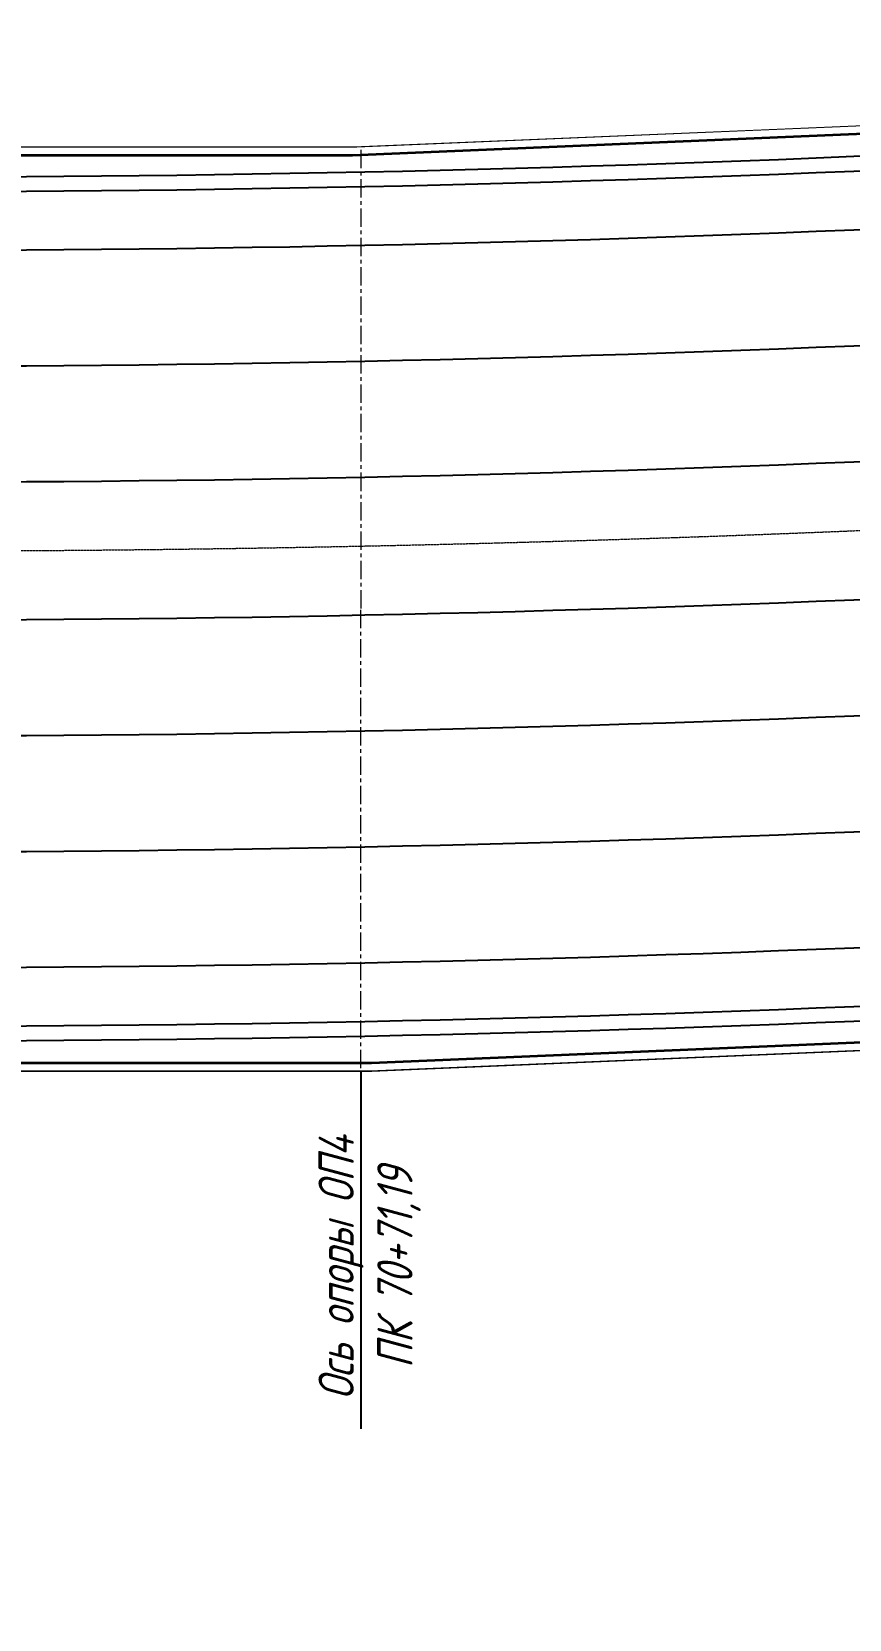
# Model space of a CAD drawing. Header units: millimetres. Extents: x 0 to 285450075, y -3000605 to 8125189010.
# Drawn here: x 6858383 to 6886238, y -1033608 to -979499 of the extents above; entities that cross this region are included whole.
import ezdxf
from ezdxf import colors
from ezdxf.entities.mleader import LeaderData, LeaderLine
from ezdxf.math import Vec2, Vec3

# ---------------------------------------------------------------- set-up
doc = ezdxf.new("R2010")
doc.units = ezdxf.units.MM
doc.set_wipeout_variables(frame=1)
for name, pattern in [('CENTER', [50.8, 31.75, -6.35, 6.35, -6.35]), ('невидимая', [9.525, 6.35, -3.175]), ('осевая', [2, 1.25, -0.25, 0.25, -0.25])]:
    doc.linetypes.add(name, pattern=pattern)
for name, color, linetype, lineweight in [('1-Бетон', 106, 'Continuous', 35), ('1-Оси', 1, 'CENTER', 20), ('ИС_Выноски', 3, 'Continuous', 18), ('ИС_Ось', 3, 'осевая', 18)]:
    doc.layers.add(name, color=color, linetype=linetype, lineweight=lineweight)
doc.layers.add('_Defpoints', color=8, linetype='Continuous', plot=False)
doc.layers.add('Оси_Невидимые', color=5, linetype='Continuous', plot=False)
doc.layers.add('ИС_Невидимая', color=4, linetype='невидимая')
doc.layers.add('Штриховая', color=7, linetype='Continuous')
doc.styles.add('0', font='isocpeur.ttf', dxfattribs={"width": 0.8, "oblique": 15})
doc.styles.add('ISOCPEUR', font='isocpeur.ttf', dxfattribs={"width": 0.8, "oblique": 15, "height": 2.5})
doc.dimstyles.new('М25', dxfattribs={"dimscale": 25, "dimtxt": 2.5, "dimasz": 2, "dimexe": 1, "dimexo": 1, "dimgap": 1, "dimtad": 1, "dimdec": 0, "dimtxsty": '0', "dimblk1": 'OBLIQUE', "dimblk2": 'OBLIQUE', "dimsah": 1, "dimcen": 2.5, "dimdle": 1, "dimclrd": 256, "dimclre": 256, "dimclrt": 256, "dimaunit": 1, "dimadec": 0, "dimazin": 0, "dimtfac": 0.75, "dimtdec": 0, "dimtmove": 1, "dimatfit": 2, "dimldrblk": 'OBLIQUE', "dimfxl": 1, "dimtolj": 1, "dimtzin": 0, "dimlwd": -1, "dimlwe": -1, "dimarcsym": 0})
pattern_1 = [(176.87772, (55.16791, 0.97434), (-0.00518798, -0.09510861), [])]
pattern_2 = [(176.87772, (58.8343, 5.87307), (-0.00518798, -0.09510861), [])]
pattern_3 = [(176.87772, (51.01628, -1.1361), (-0.00518798, -0.09510861), [])]

# ---------------------------------------------------------------- blocks, each defined once
blk = doc.blocks.new('_None')
blk = doc.blocks.new('*U1413')
at = {"layer": 'ИС_Невидимая', "ltscale": 20}
blk.add_lwpolyline([(-0.2, -0.2), (0.2, -0.2), (0.2, 0.2), (-0.2, 0.2), (-0.2, -0.2)], dxfattribs=at)
at = {"layer": 'ИС_Ось', "ltscale": 50}
for points in [[(-0.25, 0), (0.25, 0)], [(0, -0.25), (0, 0.25)]]:
    blk.add_lwpolyline(points, dxfattribs=at)
blk = doc.blocks.new('*U1414')
at = {"color": 0, "linetype": 'ByBlock', "lineweight": -2, "transparency": 16777216}
for p in [(0, 0), (1.2, 0), (2.4, 0), (3.6, 0), (0, -1.5), (1.2, -1.5), (2.4, -1.5), (3.6, -1.5), (0, -3), (1.2, -3), (2.4, -3), (3.6, -3), (0, -4.5), (1.2, -4.5), (2.4, -4.5), (3.6, -4.5), (0, -6), (1.2, -6), (2.4, -6), (3.6, -6), (0, -7.5), (1.2, -7.5), (2.4, -7.5), (3.6, -7.5), (0, -9), (1.2, -9), (2.4, -9), (3.6, -9), (0, -10.5), (1.2, -10.5), (2.4, -10.5), (3.6, -10.5), (0, -12), (1.2, -12), (2.4, -12), (3.6, -12), (0, -13.5), (1.2, -13.5), (2.4, -13.5), (3.6, -13.5)]:
    blk.add_blockref('*U1413', p, dxfattribs=at)
blk = doc.blocks.new('*U1427')
at = {"layer": 'ИС_Невидимая', "ltscale": 20}
blk.add_lwpolyline([(-0.2, -0.2), (0.2, -0.2), (0.2, 0.2), (-0.2, 0.2), (-0.2, -0.2)], dxfattribs=at)
at = {"layer": 'ИС_Ось', "ltscale": 50}
for points in [[(-0.25, 0), (0.25, 0)], [(0, -0.25), (0, 0.25)]]:
    blk.add_lwpolyline(points, dxfattribs=at)
blk = doc.blocks.new('*U1428')
at = {"color": 0, "linetype": 'ByBlock', "lineweight": -2, "transparency": 16777216}
for p in [(0, 0), (1.2, 0), (2.4, 0), (3.6, 0), (0, -1.5), (1.2, -1.5), (2.4, -1.5), (3.6, -1.5), (0, -3), (1.2, -3), (2.4, -3), (3.6, -3), (0, -4.5), (1.2, -4.5), (2.4, -4.5), (3.6, -4.5), (0, -6), (1.2, -6), (2.4, -6), (3.6, -6), (0, -7.5), (1.2, -7.5), (2.4, -7.5), (3.6, -7.5), (0, -9), (1.2, -9), (2.4, -9), (3.6, -9), (0, -10.5), (1.2, -10.5), (2.4, -10.5), (3.6, -10.5), (0, -12), (1.2, -12), (2.4, -12), (3.6, -12), (0, -13.5), (1.2, -13.5), (2.4, -13.5), (3.6, -13.5)]:
    blk.add_blockref('*U1427', p, dxfattribs=at)
blk = doc.blocks.new('св поле кальм пл')
at = {"layer": 'Штриховая'}
h = blk.add_hatch(dxfattribs=at)
h.set_pattern_fill('ANSI31', color=256, scale=0.03)
h.set_pattern_definition(pattern_2)
h.paths.add_polyline_path([(-12.408, 33.801), (-12.675, 34.099), (-12.972, 33.832), (-12.705, 33.534)])
h = blk.add_hatch(dxfattribs=at)
h.set_pattern_fill('ANSI31', color=256, scale=0.03)
h.set_pattern_definition(pattern_1)
h.paths.add_polyline_path([(-16.074, 28.902), (-16.341, 29.2), (-16.639, 28.933), (-16.372, 28.635)])
h = blk.add_hatch(dxfattribs=at)
h.set_pattern_fill('ANSI31', color=256, scale=0.03)
h.set_pattern_definition(pattern_3)
h.paths.add_polyline_path([(-20.226, 26.792), (-20.493, 27.089), (-20.79, 26.822), (-20.523, 26.525)])
h = blk.add_hatch(dxfattribs=at)
h.set_pattern_fill('ANSI31', color=256, scale=0.03)
h.set_pattern_definition(pattern_3)
h.paths.add_polyline_path([(-24.432, 23.02), (-24.699, 23.318), (-24.402, 23.585), (-24.135, 23.287)])
h = blk.add_hatch(dxfattribs=at)
h.set_pattern_fill('ANSI31', color=256, scale=0.03)
h.set_pattern_definition(pattern_1)
h.paths.add_polyline_path([(-26.982, 19.123), (-27.249, 19.42), (-26.951, 19.687), (-26.684, 19.39)])
h = blk.add_hatch(dxfattribs=at)
h.set_pattern_fill('ANSI31', color=256, scale=0.03)
h.set_pattern_definition(pattern_2)
h.paths.add_polyline_path([(-32.251, 16.011), (-32.518, 16.309), (-32.22, 16.576), (-31.953, 16.278)])
at = {"layer": 'ИС_Невидимая', "ltscale": 0.1}
for points in [[(-9.265, 32.992), (-20.061, 23.313), (-23.132, 26.738), (-12.336, 36.417), (-9.265, 32.992)], [(-31.788, 12.799), (-20.992, 22.478), (-24.063, 25.903), (-34.859, 16.224), (-31.788, 12.799)]]:
    blk.add_lwpolyline(points, dxfattribs=at)
at = {"layer": 'ИС_Ось', "color": 1, "ltscale": 500}
blk.add_line((-21.595, 24.087), (-22.529, 25.129), dxfattribs=at)
at = {"layer": 'ИС_Ось', "color": 1, "lineweight": 40, "ltscale": 2, "true_color": 0xff0000, "flags": 128}
blk.add_lwpolyline([(34.634, -46.806, 0.046583), (-64.636, 63.963, 0.046583)], format="xyb", dxfattribs=at)
at = {"layer": 'ИС_Ось', "color": 1, "ltscale": 500}
for points in [[(-10.801, 34.705), (-21.989, 24.674)], [(-14.663, 28.152), (-17.734, 31.577)], [(-33.324, 14.512), (-22.136, 24.542)], [(-26.39, 17.639), (-29.461, 21.064)]]:
    blk.add_lwpolyline(points, dxfattribs=at)
at = {"color": 1, "rotation": 131.8774809}
for name, p in [('*U1428', (-20.023, 24.019)), ('*U1414', (-31.75, 13.505))]:
    blk.add_blockref(name, p, dxfattribs=at)
blk = doc.blocks.new('б33 план')
at = {"layer": '1-Бетон'}
blk.add_lwpolyline([(1400, 700), (31600, 700), (31600, -700), (1400, -700)], close=True, dxfattribs=at)
for points in [[(1400, 310), (0, 310), (0, -310), (1400, -310)], [(31600, 310), (33000, 310), (33000, -310), (31600, -310)]]:
    blk.add_lwpolyline(points, dxfattribs=at)
at = {"layer": 'ИС_Ось', "color": 3, "ltscale": 20}
for points in [[(0, 0), (33000, 0)], [(400, 310), (400, -310)], [(32600, 310), (32600, -310)]]:
    blk.add_lwpolyline(points, dxfattribs=at)
blk = doc.blocks.new('*U1597')
at = {"rotation": 182.4098864728825}
blk.add_blockref('б33 план', (16485, 694), dxfattribs=at)
blk = doc.blocks.new('*U1598')
at = {"layer": '_Defpoints', "color": 0, "linetype": 'ByBlock', "lineweight": -2, "transparency": 16777216}
for p in [(0, 0), (0, -2252), (0, -4504), (0, -6756), (0, -9008), (0, -11260), (0, -13512), (0, -15764), (0, -18016), (0, -20268), (0, -22520), (0, -24772), (0, -27024), (0, -29276)]:
    blk.add_blockref('*U1597', p, dxfattribs=at)
blk = doc.blocks.new('*U1595')
blk.add_blockref('б33 план', (-16500, 0))
blk = doc.blocks.new('*U1596')
at = {"layer": '_Defpoints', "color": 0, "linetype": 'ByBlock', "lineweight": -2, "transparency": 16777216}
for p in [(0, 29250), (0, 27000), (0, 24750), (0, 22500), (0, 20250), (0, 18000), (0, 15750), (0, 13500), (0, 11250), (0, 9000), (0, 6750), (0, 4500), (0, 2250), (0, 0)]:
    blk.add_blockref('*U1595', p, dxfattribs=at)
blk = doc.blocks.new('*U1393')
at = {"layer": '1-Бетон'}
blk.add_circle((0, 0), 750, dxfattribs=at)
blk = doc.blocks.new('*U1394')
at = {"layer": '1-Бетон', "color": 0, "linetype": 'ByBlock', "lineweight": -2, "transparency": 16777216}
for p in [(0, 0), (4200, 0), (8400, 0)]:
    blk.add_blockref('*U1393', p, dxfattribs=at)
blk = doc.blocks.new('*U1389')
at = {"layer": 'ИС_Ось', "ltscale": 500}
blk.add_line((0, -725), (0, 725), dxfattribs=at)
blk = doc.blocks.new('*U1390')
at = {"layer": '1-Бетон', "color": 0, "linetype": 'ByBlock', "lineweight": -2, "transparency": 16777216}
for p in [(0, 0), (2250, 0), (4500, 0), (6750, 0), (9000, 0), (11250, 0), (13500, 0)]:
    blk.add_blockref('*U1389', p, dxfattribs=at)
blk = doc.blocks.new('*U1391')
at = {"layer": 'ИС_Ось', "ltscale": 500}
blk.add_lwpolyline([(0, 500), (0, -1000)], dxfattribs=at)
blk = doc.blocks.new('*U1392')
at = {"color": 0, "linetype": 'ByBlock', "lineweight": -2, "transparency": 16777216}
for p in [(0, 0), (4200, 0), (8400, 0)]:
    blk.add_blockref('*U1391', p, dxfattribs=at)
blk = doc.blocks.new('*U1397')
at = {"layer": '1-Бетон'}
blk.add_circle((0, 0), 750, dxfattribs=at)
blk = doc.blocks.new('*U1398')
at = {"layer": '1-Бетон', "color": 0, "linetype": 'ByBlock', "lineweight": -2, "transparency": 16777216}
for p in [(0, 0), (4200, 0), (8400, 0)]:
    blk.add_blockref('*U1397', p, dxfattribs=at)
blk = doc.blocks.new('*U1395')
at = {"layer": 'ИС_Ось', "ltscale": 500}
blk.add_line((0, -725), (0, 725), dxfattribs=at)
blk = doc.blocks.new('*U1396')
at = {"layer": '1-Бетон', "color": 0, "linetype": 'ByBlock', "lineweight": -2, "transparency": 16777216}
for p in [(0, 0), (2250, 0), (4500, 0), (6750, 0), (9000, 0), (11250, 0), (13500, 0)]:
    blk.add_blockref('*U1395', p, dxfattribs=at)
blk = doc.blocks.new('_OBLIQUE')
at = {"color": 0, "linetype": 'ByBlock', "lineweight": -2}
blk.add_line((0.5, 0.5), (-0.5, -0.5), dxfattribs=at)
blk = doc.blocks.new('*D1611')
at = {"layer": '_Defpoints', "color": 2, "transparency": 16777216}
for p, q in [((6870372, -983913), (6868822, -983913)), ((6868847, -984126), (6868847, -983888)), ((6870347, -984126), (6870347, -983888))]:
    blk.add_line(p, q, dxfattribs=at)
at = {"layer": 'Defpoints', "color": 0, "transparency": 16777216}
for p in [(6868847, -983913), (6868847, -984151), (6870347, -984151)]:
    blk.add_point(p, dxfattribs=at)
at = {"layer": '_Defpoints', "color": 2, "transparency": 16777216, "xscale": 50, "yscale": 50, "zscale": 50}
for p, rotation in [((6868847, -983913), 180.0000242058169), ((6870347, -983913), 2.420581687090361e-05)]:
    blk.add_blockref('_OBLIQUE', p, dxfattribs=dict(at, rotation=rotation))
at = {"layer": '_Defpoints', "color": 2, "transparency": 16777216, "insert": (6869597, -983857), "char_height": 62.5, "attachment_point": 5, "rotation": 0, "style": '0'}
blk.add_mtext('\\A1;1500', dxfattribs=at)
blk = doc.blocks.new('*D1612')
at = {"layer": '_Defpoints', "color": 2, "transparency": 16777216}
for p, q in [((6870372, -984151), (6870495, -984151)), ((6870470, -984126), (6870470, -984976)), ((6870372, -984951), (6870495, -984951))]:
    blk.add_line(p, q, dxfattribs=at)
at = {"layer": 'Defpoints', "color": 0, "transparency": 16777216}
for p in [(6870347, -984151), (6870347, -984951), (6870470, -984951)]:
    blk.add_point(p, dxfattribs=at)
at = {"layer": '_Defpoints', "color": 2, "transparency": 16777216, "xscale": 50, "yscale": 50, "zscale": 50}
for p, rotation in [((6870470, -984151), 90), ((6870470, -984951), 270)]:
    blk.add_blockref('_OBLIQUE', p, dxfattribs=dict(at, rotation=rotation))
at = {"layer": '_Defpoints', "color": 2, "transparency": 16777216, "insert": (6870414, -984551), "char_height": 62.5, "attachment_point": 5, "rotation": 90, "style": '0'}
blk.add_mtext('\\A1;800', dxfattribs=at)
blk = doc.blocks.new('мост план кальмиус')
at = {"layer": 'ИС_Выноски'}
ml = blk.add_multileader_mtext('Standard', dxfattribs=at)
ml.set_content('Ось опоры ОП4 \\PПК 70+71,19', color=256, style='ISOCPEUR')
ml.set_leader_properties(color=256, linetype='ByLayer')
ml.set_arrow_properties(name='NONE')
ml.build(insert=Vec2(0, 0))
ml.multileader.update_dxf_attribs({"text_left_attachment_type": 6, "text_right_attachment_type": 6, "dogleg_length": 0.36, "arrow_head_size": 600, "scale": 200})
ctx = ml.context
ctx.base_point, ctx.scale, ctx.char_height, ctx.arrow_head_size, ctx.landing_gap_size, ctx.plane_origin, ctx.plane_x_axis, ctx.plane_y_axis = Vec3(16523, -29241), 200, 1200, 600, 125, Vec3(23519, -10789), Vec3(0, 1), Vec3(-1, 0)
ctx.left_attachment, ctx.right_attachment, ctx.text_align_type = 6, 6, 1
notes = []
notes.append((ctx, [(1, (1, 1, 0), (16523, -19451), (0, -1), 161, [(1, [(16523, -17625)], 0, [])])]))
ctx.mtext.insert, ctx.mtext.text_direction, ctx.mtext.rotation, ctx.mtext.width, ctx.mtext.alignment, ctx.mtext.flow_direction = Vec3(15083, -24426), Vec3(0, 1), 1.570796, 10889.45, 2, 5
for ctx, leaders in notes:
    for number, flags, end, landing, length, lines in leaders:
        leader = LeaderData()
        leader.index, (leader.has_last_leader_line, leader.has_dogleg_vector, leader.attachment_direction) = number, flags
        leader.last_leader_point, leader.dogleg_vector, leader.dogleg_length = Vec3(end), Vec3(landing), length
        for number, points, colour, breaks in lines:
            line = LeaderLine()
            line.index, line.vertices, line.color, line.breaks = number, Vec3.list(points), colors.encode_raw_color(colour), breaks
            leader.lines.append(line)
        ctx.leaders.append(leader)

msp = doc.modelspace()

# ---------------------------------------------------------------- block references
at = {"layer": '1-Бетон'}
msp.add_blockref('мост план кальмиус', (6853073.53, -668947.9294), dxfattribs=at)

# ---------------------------------------------------------------- next in the draw order: wipeouts: each hides what was drawn before it
at = {"color": 8}
msp.add_wipeout([(6768146.3097, -978452.2956), (6769048.6564, -961015.3084), (6783187.5049, -961781.2873), (6789822.7458, -963737.0491), (6792342.912, -965214.8884), (6794739.7683, -967147.551), (6796710.6059, -969287.4967), (6798972.3476, -972827.3011), (6799559.9796, -974108.9321), (6800548.503, -976914.5145), (6800941.7004, -979218.8678), (6801110.74, -979997.8709), (6801120.5061, -981796.831), (6804390.1165, -982085.6506), (6836572.2504, -983450.5447), (6869572.2504, -983450.5447), (6901754.4595, -982085.6474), (6905023.9531, -981804.7735), (6905066.0502, -980597.4803), (6905502.0348, -977530.3976), (6905836.8725, -976224.572), (6906301.8392, -974824.7602), (6906836.2075, -973530.8944), (6908001.4257, -971333.8355), (6909028.3112, -969814.4105), (6910334.0834, -968233.0587), (6911442.0934, -967112.5086), (6912930.3851, -965848.9276), (6914839.8805, -964546.3737), (6917472.6578, -963213.4109), (6919816.687, -962398.7338), (6921680.2024, -961970.2541), (6926079.0569, -961585.7451), (6928443.0065, -961463.3425), (6934039.5783, -961173.5584), (6937094.9562, -961015.4456), (6937997.2999, -978452.3736), (6935048.5606, -978710.3549), (6934997.2999, -979477.6647), (6934997.2999, -1010517.7816), (6938076.1091, -1011011.4017), (6939499.5864, -1025244.1742), (6935229.2288, -1026331.1774), (6925163.4174, -1028893.3914), (6923755.4876, -1029145.5767), (6921718.033, -1029263.7421), (6920233.0857, -1029193.3899), (6918530.1655, -1028948.1245), (6916228.9581, -1028322.1787), (6914714.2546, -1027707.4008), (6912904.3003, -1026728.5668), (6912279.1687, -1026319.4822), (6910685.2828, -1025077.183), (6909023.4567, -1023389.608), (6907665.7331, -1021562.4175), (6906708.703, -1019862.9969), (6906402.7215, -1019200.9213), (6905935.1306, -1018005.5191), (6905293.8852, -1015596.2436), (6905206.1161, -1014166.2599), (6905028.0605, -1013366.5238), (6903674.8508, -1013482.7746), (6869967.3041, -1014901.366), (6836572.2504, -1014901.366), (6802469.65, -1013482.7746), (6801116.1257, -1013366.4968), (6800854.2013, -1015365.2679), (6800622.5774, -1016630.0071), (6800429.5955, -1017568.6937), (6800094.3046, -1018402.4682), (6799687.9012, -1019449.7387), (6798997.9913, -1020899.8331), (6798723.7173, -1021398.3652), (6797540.3763, -1023215.9162), (6796263.3431, -1024762.5789), (6795034.1398, -1025977.2907), (6793683.2088, -1027081.8702), (6793683.2088, -1027081.8702), (6792785.7279, -1027707.1746), (6791392.4257, -1028533.0145), (6790131.1603, -1029147.2596), (6788647.964, -1029726.1122), (6789075.2541, -1029574.3614), (6787677.8197, -1030027.7751), (6786389.863, -1030340.33), (6787314.6698, -1030125.8509), (6785757.9039, -1030458.4502), (6784295.0671, -1030645.8842), (6783091.4533, -1030711.9801), (6783361.4201, -1030704.0052), (6781782.7975, -1030694.6795), (6780487.8251, -1030585.8443), (6778079.4504, -1030205.9322), (6765323.2033, -1028097.3841), (6768146.3097, -1011018.2187), (6770886.3356, -1011257.9399), (6771146.3097, -1010517.7816), (6771146.3097, -979477.6647), (6771212.5481, -978720.5567)], dxfattribs=at).dxf.layer = '1-Бетон'

# ---------------------------------------------------------------- next in the draw order: linework, layer by layer
at = {"layer": '1-Бетон'}
for points in [[(6779525.5592, -979949.6028), (6804390.0413, -982085.6474), (6836841.2633, -983451.366), (6869303.2375, -983451.366), (6901754.4595, -982085.6474), (6926618.9416, -979949.6028)], [(6779525.5592, -1011511.7059), (6802469.65, -1013482.7746), (6836177.1966, -1014901.366), (6869967.3041, -1014901.366), (6903674.8508, -1013482.7746), (6926618.9416, -1011511.7059)], [(6869580.8954, -1013901.4002), (6902552.6882, -1012536.6845)], [(6871064.0493, -1014454.8551), (6901237.3401, -1013185.0039)], [(6868171.8121, -1014501.366), (6837971.8121, -1014501.366)]]:
    msp.add_lwpolyline(points, dxfattribs=at)
at = {"layer": '1-Бетон', "color": 4}
for points in [[(6837971.8121, -984451.366), (6869324.2708, -984451.366), (6901818.31, -983083.8454), (6926618.9416, -980953.286)], [(6837971.8121, -984951.366), (6869334.7875, -984951.366), (6901850.2353, -983582.9444), (6926618.9416, -981455.1277)], [(6869622.2504, -983437.9402), (6902593.0758, -982063.0402), (6902593.0758, -1013528.3014), (6869967.3041, -1014901.366), (6869622.2504, -1014900.5447), (6869622.2504, -983437.9402)], [(6836572.2504, -983450.5447), (6869572.2504, -983450.5447), (6869572.2504, -1014900.5447), (6836572.2504, -1014900.5447), (6836572.2504, -983450.5447)], [(6869572.2504, -983450.5447), (6836572.2504, -983450.5447)], [(6902751.4833, -985409.3653), (6869635.3799, -986803.08)], [(6869622.2504, -997029.41), (6902594.0916, -995666.4412)], [(6836573.0954, -997030.3507), (6869571.34, -997030.4617)], [(6837971.8121, -1013401.366), (6869935.7541, -1013401.366), (6903579.075, -1011985.4776), (6926618.9416, -1010006.181)], [(6837971.8121, -1013901.366), (6869946.2708, -1013901.366), (6903611.0002, -1012484.5766), (6926618.9416, -1010508.0227)]]:
    msp.add_lwpolyline(points, dxfattribs=at)
at = {"layer": '1-Бетон', "color": 3}
for points in [[(6868596.1624, -983801.7216), (6868596.1624, -998801.7216), (6870596.2285, -998801.7216), (6870596.2285, -983801.7216)], [(6868595.9742, -1014552.1881), (6868596.3506, -999552.0103), (6870596.4167, -999551.0323), (6870596.0403, -1014551.2101)]]:
    msp.add_lwpolyline(points, close=True, dxfattribs=at)
at = {"layer": '1-Бетон', "color": 5}
for points in [[(6870346.7975, -984951.366), (6868846.7975, -984951.366), (6868846.7975, -984151.366), (6870346.7975, -984151.366), (6870346.7975, -984951.366)], [(6869321.7975, -984351.366), (6869321.7975, -984751.366), (6869021.7975, -984751.366), (6869021.7975, -984351.366), (6869321.7975, -984351.366)], [(6870176.3732, -984315.379), (6870193.1924, -984715.0252), (6869893.4578, -984727.6396), (6869876.6385, -984327.9934), (6870176.3732, -984315.379)], [(6870346.7975, -987201.366), (6868846.7975, -987201.366), (6868846.7975, -986401.366), (6870346.7975, -986401.366), (6870346.7975, -987201.366)], [(6869321.7975, -986601.366), (6869321.7975, -987001.366), (6869021.7975, -987001.366), (6869021.7975, -986601.366), (6869321.7975, -986601.366)], [(6870176.3732, -986565.379), (6870193.1924, -986965.0252), (6869893.4578, -986977.6396), (6869876.6385, -986577.9934), (6870176.3732, -986565.379)], [(6870346.7975, -989451.366), (6868846.7975, -989451.366), (6868846.7975, -988651.366), (6870346.7975, -988651.366), (6870346.7975, -989451.366)], [(6869321.7975, -988851.366), (6869321.7975, -989251.366), (6869021.7975, -989251.366), (6869021.7975, -988851.366), (6869321.7975, -988851.366)], [(6870176.3732, -988815.379), (6870193.1924, -989215.0252), (6869893.4578, -989227.6396), (6869876.6385, -988827.9934), (6870176.3732, -988815.379)], [(6870346.7975, -991701.7216), (6868846.7975, -991701.7216), (6868846.7975, -990901.7216), (6870346.7975, -990901.7216), (6870346.7975, -991701.7216)], [(6869321.7975, -991101.7216), (6869321.7975, -991501.7216), (6869021.7975, -991501.7216), (6869021.7975, -991101.7216), (6869321.7975, -991101.7216)], [(6870176.3732, -991065.7346), (6870193.1924, -991465.3809), (6869893.4578, -991477.9953), (6869876.6385, -991078.349), (6870176.3732, -991065.7346)], [(6870346.7975, -993951.366), (6868846.7975, -993951.366), (6868846.7975, -993151.366), (6870346.7975, -993151.366), (6870346.7975, -993951.366)], [(6869321.7975, -993351.366), (6869321.7975, -993751.366), (6869021.7975, -993751.366), (6869021.7975, -993351.366), (6869321.7975, -993351.366)], [(6870176.3732, -993315.379), (6870193.1924, -993715.0252), (6869893.4578, -993727.6396), (6869876.6385, -993327.9934), (6870176.3732, -993315.379)], [(6870346.7975, -996201.366), (6868846.7975, -996201.366), (6868846.7975, -995401.366), (6870346.7975, -995401.366), (6870346.7975, -996201.366)], [(6870176.3732, -995565.379), (6870193.1924, -995965.0252), (6869893.4578, -995977.6396), (6869876.6385, -995577.9934), (6870176.3732, -995565.379)], [(6869321.7975, -995601.366), (6869321.7975, -996001.366), (6869021.7975, -996001.366), (6869021.7975, -995601.366), (6869321.7975, -995601.366)], [(6870346.7975, -998451.366), (6868846.7975, -998451.366), (6868846.7975, -997651.366), (6870346.7975, -997651.366), (6870346.7975, -998451.366)], [(6869321.7975, -997851.366), (6869321.7975, -998251.366), (6869021.7975, -998251.366), (6869021.7975, -997851.366), (6869321.7975, -997851.366)], [(6870176.3732, -997815.379), (6870193.1924, -998215.0252), (6869893.4578, -998227.6396), (6869876.6385, -997827.9934), (6870176.3732, -997815.379)], [(6870346.7975, -999901.1212), (6868846.7975, -999901.1212), (6868846.7975, -1000701.1212), (6870346.7975, -1000701.1212), (6870346.7975, -999901.1212)], [(6869321.7975, -1000501.1212), (6869321.7975, -1000101.1212), (6869021.7975, -1000101.1212), (6869021.7975, -1000501.1212), (6869321.7975, -1000501.1212)], [(6870193.194, -1000490.8179), (6870176.3748, -1000091.1717), (6869876.6401, -1000103.7861), (6869893.4593, -1000503.4323), (6870193.194, -1000490.8179)], [(6870346.7975, -1002151.366), (6868846.7975, -1002151.366), (6868846.7975, -1002951.366), (6870346.7975, -1002951.366), (6870346.7975, -1002151.366)], [(6869321.7975, -1002751.366), (6869321.7975, -1002351.366), (6869021.7975, -1002351.366), (6869021.7975, -1002751.366), (6869321.7975, -1002751.366)], [(6870193.194, -1002741.0627), (6870176.3748, -1002341.4164), (6869876.6401, -1002354.0308), (6869893.4593, -1002753.6771), (6870193.194, -1002741.0627)], [(6870346.7975, -1004401.366), (6868846.7975, -1004401.366), (6868846.7975, -1005201.366), (6870346.7975, -1005201.366), (6870346.7975, -1004401.366)], [(6869321.7975, -1005001.366), (6869321.7975, -1004601.366), (6869021.7975, -1004601.366), (6869021.7975, -1005001.366), (6869321.7975, -1005001.366)], [(6870193.194, -1004991.0627), (6870176.3748, -1004591.4164), (6869876.6401, -1004604.0308), (6869893.4593, -1005003.6771), (6870193.194, -1004991.0627)], [(6870346.7975, -1008901.366), (6868846.7975, -1008901.366), (6868846.7975, -1009701.366), (6870346.7975, -1009701.366), (6870346.7975, -1008901.366)], [(6869321.7975, -1009501.366), (6869321.7975, -1009101.366), (6869021.7975, -1009101.366), (6869021.7975, -1009501.366), (6869321.7975, -1009501.366)], [(6870193.194, -1009491.0627), (6870176.3748, -1009091.4164), (6869876.6401, -1009104.0308), (6869893.4593, -1009503.6771), (6870193.194, -1009491.0627)], [(6870346.7975, -1011151.366), (6868846.7975, -1011151.366), (6868846.7975, -1011951.366), (6870346.7975, -1011951.366), (6870346.7975, -1011151.366)], [(6869321.7975, -1011751.366), (6869321.7975, -1011351.366), (6869021.7975, -1011351.366), (6869021.7975, -1011751.366), (6869321.7975, -1011751.366)], [(6870193.194, -1011741.0627), (6870176.3748, -1011341.4164), (6869876.6401, -1011354.0308), (6869893.4593, -1011753.6771), (6870193.194, -1011741.0627)], [(6870346.7975, -1013401.366), (6868846.7975, -1013401.366), (6868846.7975, -1014201.366), (6870346.7975, -1014201.366), (6870346.7975, -1013401.366)], [(6869321.7975, -1014001.366), (6869321.7975, -1013601.366), (6869021.7975, -1013601.366), (6869021.7975, -1014001.366), (6869321.7975, -1014001.366)], [(6870193.194, -1013991.0627), (6870176.3748, -1013591.4164), (6869876.6401, -1013604.0308), (6869893.4593, -1014003.6771), (6870193.194, -1013991.0627)]]:
    msp.add_lwpolyline(points, dxfattribs=at)
at = {"layer": '1-Бетон', "elevation": -5778.159}
for points in [[(6868396.8762, -986702.0553), (6868396.8762, -995901.9915, 0.9958479419), (6870796.8762, -995901.9915), (6870796.8762, -986702.0553, 0.9958479419)], [(6868396.8762, -1011651.6767), (6868396.8762, -1002451.7405, -0.9958479419), (6870796.8762, -1002451.7405), (6870796.8762, -1011651.6767, -0.9958479419)]]:
    msp.add_lwpolyline(points, format="xyb", close=True, dxfattribs=at)
at = {"layer": '1-Бетон', "color": 5, "elevation": 5778.159}
for points in [[(6870346.7975, -1006652.366), (6868846.7975, -1006652.366), (6868846.7975, -1007452.366), (6870346.7975, -1007452.366), (6870346.7975, -1006652.366)], [(6869321.7975, -1007252.366), (6869321.7975, -1006852.366), (6869021.7975, -1006852.366), (6869021.7975, -1007252.366), (6869321.7975, -1007252.366)], [(6870193.194, -1007242.0627), (6870176.3748, -1006842.4164), (6869876.6401, -1006855.0308), (6869893.4593, -1007254.6771), (6870193.194, -1007242.0627)]]:
    msp.add_lwpolyline(points, dxfattribs=at)
at = {"layer": '1-Бетон', "color": 1}
msp.add_arc((6853073.4951, -197199.2175), 800001.3732, 266.0847156566, 273.246619114, dxfattribs=at)
at = {"layer": '1-Оси', "color": 1, "ltscale": 20}
msp.add_lwpolyline([(6926618.9416, -995730.798), (6902746.4591, -997781.6225), (6869622.2208, -999176.3672), (6836502.7045, -999175.543), (6803398.0417, -997781.6225), (6779525.5592, -995730.798)], dxfattribs=at)
at = {"layer": '_Defpoints'}
msp.add_lwpolyline([(6901177.8898, -982510.2666), (6871004.0898, -983780.1392)], dxfattribs=at)
at = {"layer": '_Defpoints', "color": 2}
for points in [[(6869471.7975, -984201.366), (6869471.7975, -984901.366), (6868871.7975, -984901.366), (6868871.7975, -984201.366)], [(6870319.0437, -984159.2419), (6870348.4773, -984858.6228), (6869749.008, -984883.8516), (6869719.5743, -984184.4707)], [(6870349.3686, -1014134.6228), (6870319.9349, -1013435.2419), (6869720.4656, -1013460.4707), (6869749.8992, -1014159.8516)], [(6869471.7975, -1014151.366), (6869471.7975, -1013451.366), (6868871.7975, -1013451.366), (6868871.7975, -1014151.366)]]:
    msp.add_lwpolyline(points, close=True, dxfattribs=at)
at = {"layer": 'ИС_Ось', "color": 1, "ltscale": 500}
msp.add_line((6868896.8121, -999176.366), (6870296.8121, -999176.366), dxfattribs=at)
at = {"layer": 'ИС_Ось', "ltscale": 500, "elevation": 5778.159}
for points in [[(6869171.8121, -984201.366), (6869171.8121, -998401.366)], [(6869171.8121, -1014152.366), (6869171.8121, -999952.366)]]:
    msp.add_lwpolyline(points, dxfattribs=at)
at = {"layer": 'ИС_Ось', "ltscale": 500}
for points in [[(6870021.8121, -984201.366), (6870021.8121, -998401.366)], [(6870021.8121, -1014152.366), (6870021.8121, -999952.366)]]:
    msp.add_lwpolyline(points, dxfattribs=at)
at = {"layer": 'ИС_Ось', "color": 1, "ltscale": 500}
msp.add_lwpolyline([(6866896.8121, -1007051.1212), (6872296.8121, -1007051.1212)], dxfattribs=at)

# ---------------------------------------------------------------- next in the draw order: block references
at = {"xscale": -1, "rotation": 90}
msp.add_blockref('*U1392', (6869346.8121, -987101.7216), dxfattribs=at)
at = {"layer": '1-Бетон', "color": 1, "xscale": 999.9999999999981, "yscale": 999.9999999999981, "zscale": 999.9999999999981, "rotation": 228.1225190970572}
msp.add_blockref('св поле кальм пл', (6836546.8121, -999176.366), dxfattribs=at)
at = {"layer": '1-Бетон', "xscale": -1, "rotation": 90}
for name, p in [('*U1396', (6869596.8121, -984551.366)), ('*U1398', (6869596.8121, -987101.7216))]:
    msp.add_blockref(name, p, dxfattribs=at)
at = {"layer": '1-Бетон', "rotation": 90}
for name, p in [('*U1390', (6869596.8121, -1013801.1212)), ('*U1394', (6869596.8121, -1011251.1212))]:
    msp.add_blockref(name, p, dxfattribs=at)
at = {"layer": '_Defpoints'}
msp.add_blockref('*U1598', (6886120.6781, -983844.5731), dxfattribs=at)
at = {"layer": '_Defpoints', "rotation": 180}
msp.add_blockref('*U1596', (6853071.8121, -984551.366), dxfattribs=at)

# ---------------------------------------------------------------- next in the draw order: dimensions: what is measured, and where the dimension line sits
at = {"layer": '_Defpoints', "color": 2}
for base, p2, angle, picture, middle in [((6868846.7974, -983912.8816), (6868846.7975, -984151.366), 180.00002421, '*D1611', (6869596.7973, -983856.6313)), ((6870470.41, -984951.366), (6870346.7975, -984951.366), 90.00002423, '*D1612', (6870414.16, -984551.366))]:
    dim = msp.add_linear_dim(base=base, p1=(6870346.7975, -984151.366), p2=p2, angle=angle, dimstyle='М25', override={"dimclrd": 2, "dimclre": 2, "dimclrt": 2}, dxfattribs=at)
    dim.commit()
    dim.dimension.update_dxf_attribs({"geometry": picture, "text_midpoint": middle})

# ---------------------------------------------------------------- next in the draw order: leaders
at = {"layer": 'ИС_Выноски'}
ml = msp.add_multileader_mtext('Standard', dxfattribs=at)
ml.set_content('Ось опоры ОП4 \\PПК 70+71,19', color=256, style='ISOCPEUR')
ml.set_leader_properties(color=256, linetype='ByLayer')
ml.set_arrow_properties(name='NONE')
ml.build(insert=Vec2(0, 0))
ml.multileader.update_dxf_attribs({"text_left_attachment_type": 6, "text_right_attachment_type": 6, "dogleg_length": 0.36, "arrow_head_size": 600, "scale": 200})
ctx = ml.context
ctx.base_point, ctx.scale, ctx.char_height, ctx.arrow_head_size, ctx.landing_gap_size, ctx.plane_origin, ctx.plane_x_axis, ctx.plane_y_axis = Vec3(6869596.8121, -1026441.3915), 200, 1200, 600, 125, Vec3(6876592.4886, -1007989.3985), Vec3(0, 1), Vec3(-1, 0)
ctx.left_attachment, ctx.right_attachment, ctx.text_align_type = 6, 6, 1
notes = []
notes.append((ctx, [(1, (1, 1, 0), (6869596.8121, -1016651.2717), (0, -1), 161.0417, [(1, [(6869596.8121, -1014825.2369)], 0, [])])]))
ctx.mtext.insert, ctx.mtext.text_direction, ctx.mtext.rotation, ctx.mtext.width, ctx.mtext.alignment, ctx.mtext.flow_direction = Vec3(6868156.8121, -1021626.8525), Vec3(0, 1), 1.5707963268, 10889.446883, 2, 5
for ctx, leaders in notes:
    for number, flags, end, landing, length, lines in leaders:
        leader = LeaderData()
        leader.index, (leader.has_last_leader_line, leader.has_dogleg_vector, leader.attachment_direction) = number, flags
        leader.last_leader_point, leader.dogleg_vector, leader.dogleg_length = Vec3(end), Vec3(landing), length
        for number, points, colour, breaks in lines:
            line = LeaderLine()
            line.index, line.vertices, line.color, line.breaks = number, Vec3.list(points), colors.encode_raw_color(colour), breaks
            leader.lines.append(line)
        ctx.leaders.append(leader)

# ---------------------------------------------------------------- next in the draw order: wipeouts: each hides what was drawn before it
msp.add_wipeout([(6779525.5592, -979949.6028), (6804390.0413, -982085.6474), (6836841.2978, -983450.5447), (6869322.7522, -983450.5447), (6901754.4595, -982085.6474), (6926618.9416, -979949.6028), (6926618.9416, -1011511.7059), (6903674.8508, -1013482.7746), (6869967.3041, -1014901.366), (6836177.1966, -1014901.366), (6802469.65, -1013482.7746), (6779525.5592, -1011511.7059)]).dxf.layer = '1-Бетон'

# ---------------------------------------------------------------- next in the draw order: linework, layer by layer
at = {"layer": '1-Бетон'}
for points in [[(6779525.5592, -980200.5236), (6804374.0786, -982335.1969), (6836836.0049, -983701.366), (6869308.4959, -983701.366), (6901770.4221, -982335.1969), (6926618.9416, -980200.5236)], [(6926618.9416, -1011260.7851), (6903658.8881, -1013233.2251), (6869962.0458, -1014651.366), (6836182.455, -1014651.366), (6802485.6126, -1013233.2251), (6779525.5592, -1011260.7851)]]:
    msp.add_lwpolyline(points, dxfattribs=at)
at = {"layer": '1-Оси'}
msp.add_arc((6853073.53, -197200.5588), 800000.0321, 264.1220889675, 275.8776640605, dxfattribs=at)
at = {"layer": 'ИС_Ось', "color": 1, "ltscale": 500}
for points in [[(6869596.8121, -983527.4951), (6869596.8121, -999176.366)], [(6869596.8121, -1014825.2369), (6869596.8121, -999176.366)]]:
    msp.add_lwpolyline(points, dxfattribs=at)
at = {"layer": 'Оси_Невидимые'}
for radius, start, end in [(787250.0321, 264.0265714973, 275.973200589), (787750.0321, 264.0303494553, 275.969385022), (789750.0321, 264.045528359, 275.9542376188), (793700.0321, 264.0752542297, 275.9245062345), (797650.0321, 264.1047446642, 275.8950405433), (802350.0321, 264.1393587588, 275.8603629499), (806300.0321, 264.1681980054, 275.8315792343), (810250.0321, 264.1967272569, 275.8030216742), (814200.0321, 264.2249583662, 275.7748050583), (816200.0321, 264.2391641911, 275.7606051921), (816700.0321, 264.242675449, 275.7570911474)]:
    msp.add_arc((6853073.53, -197200.5588), radius, start, end, dxfattribs=at)

# ---------------------------------------------------------------- next in the draw order: leaders
at = {"layer": 'ИС_Выноски'}
ml = msp.add_multileader_mtext('Standard', dxfattribs=at)
ml.set_content('Ось опоры ОП4 \\PПК 70+71,19', color=256, style='ISOCPEUR')
ml.set_leader_properties(color=256, linetype='ByLayer')
ml.set_arrow_properties(name='NONE')
ml.build(insert=Vec2(0, 0))
ml.multileader.update_dxf_attribs({"text_left_attachment_type": 6, "text_right_attachment_type": 6, "dogleg_length": 0.36, "arrow_head_size": 600, "scale": 200})
ctx = ml.context
ctx.base_point, ctx.scale, ctx.char_height, ctx.arrow_head_size, ctx.landing_gap_size, ctx.plane_origin, ctx.plane_x_axis, ctx.plane_y_axis = Vec3(6869596.8121, -1298188.73), 200, 1200, 600, 125, Vec3(6876592.4886, -1279736.737), Vec3(0, 1), Vec3(-1, 0)
ctx.left_attachment, ctx.right_attachment, ctx.text_align_type = 6, 6, 1
notes = []
notes.append((ctx, [(1, (1, 1, 0), (6869596.8121, -1288398.6102), (0, -1), 161.0417, [(1, [(6869596.8121, -1286572.5753)], 0, [])])]))
ctx.mtext.insert, ctx.mtext.text_direction, ctx.mtext.rotation, ctx.mtext.width, ctx.mtext.alignment, ctx.mtext.flow_direction = Vec3(6868156.8121, -1293374.191), Vec3(0, 1), 1.5707963268, 10889.446883, 2, 5
ml = msp.add_multileader_mtext('Standard', dxfattribs=at)
ml.set_content('Ось лестничного \\Pсхода ЛС1', color=256, style='ISOCPEUR')
ml.set_leader_properties(color=256, linetype='ByLayer', lineweight=-1)
ml.set_arrow_properties(name='NONE')
ml.build(insert=Vec2(0, 0))
ml.multileader.update_dxf_attribs({"text_left_attachment_type": 6, "text_right_attachment_type": 6, "dogleg_length": 0.8052, "arrow_head_size": 600, "scale": 50})
ctx = ml.context
ctx.base_point, ctx.scale, ctx.char_height, ctx.arrow_head_size, ctx.landing_gap_size, ctx.plane_origin, ctx.plane_x_axis, ctx.plane_y_axis = Vec3(6770468.1841, -1031219.3336), 50, 1000, 600, 9, Vec3(6760277.4054, -1024955.142), Vec3(0.9866113487, -0.1630890759), Vec3(0.1630890759, 0.9866113487)
ctx.left_attachment, ctx.right_attachment, ctx.text_align_type = 6, 6, 1
notes.append((ctx, [(0, (1, 1, 0), (6770388.7413, -1031206.2015), (0.9866113487, -0.1630890759), 80.5209, [(0, [(6771149.4031, -1027945.5016)], 0, [])])]))
ctx.mtext.insert, ctx.mtext.text_direction, ctx.mtext.rotation, ctx.mtext.width, ctx.mtext.alignment, ctx.mtext.flow_direction = Vec3(6774869.7901, -1030730.6445), Vec3(0.9866113487, -0.1630890759), 6.1193644632, 10468.006023, 2, 5
for ctx, leaders in notes:
    for number, flags, end, landing, length, lines in leaders:
        leader = LeaderData()
        leader.index, (leader.has_last_leader_line, leader.has_dogleg_vector, leader.attachment_direction) = number, flags
        leader.last_leader_point, leader.dogleg_vector, leader.dogleg_length = Vec3(end), Vec3(landing), length
        for number, points, colour, breaks in lines:
            line = LeaderLine()
            line.index, line.vertices, line.color, line.breaks = number, Vec3.list(points), colors.encode_raw_color(colour), breaks
            leader.lines.append(line)
        ctx.leaders.append(leader)

doc.saveas('drawing.dxf')
